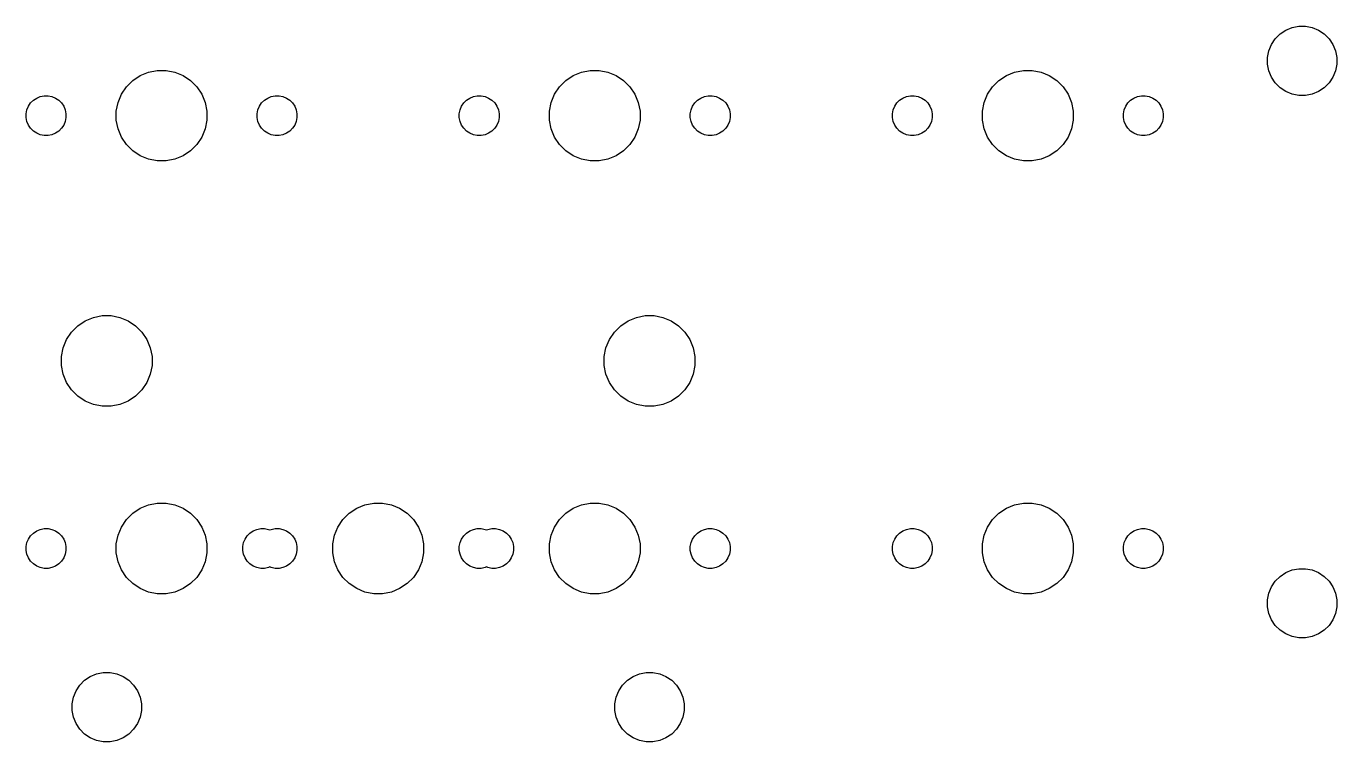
# Model space of a CAD drawing. Extents: x -662 to -203, y -195 to -58.
# Drawn here: x -662.4 to -604.7, y -172.9 to -141.4 of the extents above; entities that cross this region are included whole.
import ezdxf

# ---------------------------------------------------------------- set-up
doc = ezdxf.new("R2010")
doc.units = 0
doc.layers.add('BLACK', color=7, linetype='CONTINUOUS')

msp = doc.modelspace()

# ---------------------------------------------------------------- linework, layer by layer
at = {"layer": 'BLACK', "linetype": 'CONTINUOUS'}
for p, q in [((-607.444, -141.916), (-607.231, -141.704)), ((-607.231, -141.704), (-606.982, -141.537)), ((-606.982, -141.537), (-606.704, -141.422)), ((-606.704, -141.422), (-606.41, -141.364)), ((-606.41, -141.364), (-606.11, -141.364)), ((-606.11, -141.364), (-605.815, -141.422)), ((-605.815, -141.422), (-605.538, -141.537)), ((-605.538, -141.537), (-605.288, -141.704)), ((-605.288, -141.704), (-605.076, -141.916)), ((-607.725, -142.443), (-607.61, -142.166)), ((-607.61, -142.166), (-607.444, -141.916)), ((-605.076, -141.916), (-604.909, -142.166)), ((-604.909, -142.166), (-604.794, -142.443)), ((-607.784, -142.738), (-607.725, -142.443)), ((-607.784, -143.038), (-607.784, -142.738)), ((-604.794, -142.443), (-604.736, -142.738)), ((-604.736, -142.738), (-604.736, -143.038)), ((-657.369, -143.534), (-657.006, -143.383)), ((-657.006, -143.383), (-656.621, -143.307)), ((-656.621, -143.307), (-656.229, -143.307)), ((-656.229, -143.307), (-655.843, -143.383)), ((-655.843, -143.383), (-655.48, -143.534)), ((-638.319, -143.534), (-637.956, -143.383)), ((-637.956, -143.383), (-637.571, -143.307)), ((-637.571, -143.307), (-637.179, -143.307)), ((-637.179, -143.307), (-636.793, -143.383)), ((-636.793, -143.383), (-636.43, -143.534)), ((-619.269, -143.534), (-618.906, -143.383)), ((-618.906, -143.383), (-618.521, -143.307)), ((-618.521, -143.307), (-618.129, -143.307)), ((-618.129, -143.307), (-617.743, -143.383)), ((-617.743, -143.383), (-617.38, -143.534)), ((-607.725, -143.332), (-607.784, -143.038)), ((-607.61, -143.61), (-607.725, -143.332)), ((-604.794, -143.332), (-604.909, -143.61)), ((-604.736, -143.038), (-604.794, -143.332)), ((-658.192, -144.356), (-657.974, -144.03)), ((-657.974, -144.03), (-657.696, -143.752)), ((-657.696, -143.752), (-657.369, -143.534)), ((-655.48, -143.534), (-655.154, -143.752)), ((-655.154, -143.752), (-654.876, -144.03)), ((-654.876, -144.03), (-654.658, -144.356)), ((-639.142, -144.356), (-638.924, -144.03)), ((-638.924, -144.03), (-638.646, -143.752)), ((-638.646, -143.752), (-638.319, -143.534)), ((-636.43, -143.534), (-636.104, -143.752)), ((-636.104, -143.752), (-635.826, -144.03)), ((-635.826, -144.03), (-635.608, -144.356)), ((-620.092, -144.356), (-619.874, -144.03)), ((-619.874, -144.03), (-619.596, -143.752)), ((-619.596, -143.752), (-619.269, -143.534)), ((-617.38, -143.534), (-617.054, -143.752)), ((-617.054, -143.752), (-616.776, -144.03)), ((-616.776, -144.03), (-616.558, -144.356)), ((-607.444, -143.859), (-607.61, -143.61)), ((-607.231, -144.071), (-607.444, -143.859)), ((-606.982, -144.238), (-607.231, -144.071)), ((-605.288, -144.071), (-605.538, -144.238)), ((-605.076, -143.859), (-605.288, -144.071)), ((-604.909, -143.61), (-605.076, -143.859)), ((-662.185, -144.743), (-662.063, -144.621)), ((-662.063, -144.621), (-661.919, -144.525)), ((-661.919, -144.525), (-661.76, -144.459)), ((-661.76, -144.459), (-661.591, -144.426)), ((-661.591, -144.426), (-661.419, -144.426)), ((-661.419, -144.426), (-661.25, -144.459)), ((-661.25, -144.459), (-661.09, -144.525)), ((-661.09, -144.525), (-660.947, -144.621)), ((-660.947, -144.621), (-660.825, -144.743)), ((-658.342, -144.719), (-658.192, -144.356)), ((-654.658, -144.356), (-654.508, -144.719)), ((-652.025, -144.743), (-651.903, -144.621)), ((-651.903, -144.621), (-651.759, -144.525)), ((-651.759, -144.525), (-651.6, -144.459)), ((-651.6, -144.459), (-651.431, -144.426)), ((-651.431, -144.426), (-651.259, -144.426)), ((-651.259, -144.426), (-651.09, -144.459)), ((-651.09, -144.459), (-650.93, -144.525)), ((-650.93, -144.525), (-650.787, -144.621)), ((-650.787, -144.621), (-650.665, -144.743)), ((-643.135, -144.743), (-643.013, -144.621)), ((-643.013, -144.621), (-642.869, -144.525)), ((-642.869, -144.525), (-642.71, -144.459)), ((-642.71, -144.459), (-642.541, -144.426)), ((-642.541, -144.426), (-642.369, -144.426)), ((-642.369, -144.426), (-642.2, -144.459)), ((-642.2, -144.459), (-642.04, -144.525)), ((-642.04, -144.525), (-641.897, -144.621)), ((-641.897, -144.621), (-641.775, -144.743)), ((-639.292, -144.719), (-639.142, -144.356)), ((-635.608, -144.356), (-635.458, -144.719)), ((-632.975, -144.743), (-632.853, -144.621)), ((-632.853, -144.621), (-632.709, -144.525)), ((-632.709, -144.525), (-632.55, -144.459)), ((-632.55, -144.459), (-632.381, -144.426)), ((-632.381, -144.426), (-632.209, -144.426)), ((-632.209, -144.426), (-632.04, -144.459)), ((-632.04, -144.459), (-631.88, -144.525)), ((-631.88, -144.525), (-631.737, -144.621)), ((-631.737, -144.621), (-631.615, -144.743)), ((-624.085, -144.743), (-623.963, -144.621)), ((-623.963, -144.621), (-623.819, -144.525)), ((-623.819, -144.525), (-623.66, -144.459)), ((-623.66, -144.459), (-623.491, -144.426)), ((-623.491, -144.426), (-623.319, -144.426)), ((-623.319, -144.426), (-623.15, -144.459)), ((-623.15, -144.459), (-622.99, -144.525)), ((-622.99, -144.525), (-622.847, -144.621)), ((-622.847, -144.621), (-622.725, -144.743)), ((-620.242, -144.719), (-620.092, -144.356)), ((-616.558, -144.356), (-616.408, -144.719)), ((-613.925, -144.743), (-613.803, -144.621)), ((-613.803, -144.621), (-613.659, -144.525)), ((-613.659, -144.525), (-613.5, -144.459)), ((-613.5, -144.459), (-613.331, -144.426)), ((-613.331, -144.426), (-613.159, -144.426)), ((-613.159, -144.426), (-612.99, -144.459)), ((-612.99, -144.459), (-612.83, -144.525)), ((-612.83, -144.525), (-612.687, -144.621)), ((-612.687, -144.621), (-612.565, -144.743)), ((-606.704, -144.353), (-606.982, -144.238)), ((-606.41, -144.412), (-606.704, -144.353)), ((-606.11, -144.412), (-606.41, -144.412)), ((-605.815, -144.353), (-606.11, -144.412)), ((-605.538, -144.238), (-605.815, -144.353)), ((-662.38, -145.215), (-662.346, -145.045)), ((-662.38, -145.387), (-662.38, -145.215)), ((-662.346, -145.045), (-662.28, -144.886)), ((-662.28, -144.886), (-662.185, -144.743)), ((-660.825, -144.743), (-660.729, -144.886)), ((-660.729, -144.886), (-660.664, -145.045)), ((-660.664, -145.045), (-660.63, -145.215)), ((-660.63, -145.215), (-660.63, -145.387)), ((-658.419, -145.104), (-658.342, -144.719)), ((-658.419, -145.497), (-658.419, -145.104)), ((-654.508, -144.719), (-654.431, -145.104)), ((-654.431, -145.104), (-654.431, -145.497)), ((-652.22, -145.215), (-652.186, -145.045)), ((-652.22, -145.387), (-652.22, -145.215)), ((-652.186, -145.045), (-652.12, -144.886)), ((-652.12, -144.886), (-652.025, -144.743)), ((-650.665, -144.743), (-650.569, -144.886)), ((-650.569, -144.886), (-650.504, -145.045)), ((-650.504, -145.045), (-650.47, -145.215)), ((-650.47, -145.215), (-650.47, -145.387)), ((-643.33, -145.215), (-643.296, -145.045)), ((-643.33, -145.387), (-643.33, -145.215)), ((-643.296, -145.045), (-643.23, -144.886)), ((-643.23, -144.886), (-643.135, -144.743)), ((-641.775, -144.743), (-641.679, -144.886)), ((-641.679, -144.886), (-641.614, -145.045)), ((-641.614, -145.045), (-641.58, -145.215)), ((-641.58, -145.215), (-641.58, -145.387)), ((-639.369, -145.104), (-639.292, -144.719)), ((-639.369, -145.497), (-639.369, -145.104)), ((-635.458, -144.719), (-635.381, -145.104)), ((-635.381, -145.104), (-635.381, -145.497)), ((-633.17, -145.215), (-633.136, -145.045)), ((-633.17, -145.387), (-633.17, -145.215)), ((-633.136, -145.045), (-633.07, -144.886)), ((-633.07, -144.886), (-632.975, -144.743)), ((-631.615, -144.743), (-631.519, -144.886)), ((-631.519, -144.886), (-631.454, -145.045)), ((-631.454, -145.045), (-631.42, -145.215)), ((-631.42, -145.215), (-631.42, -145.387)), ((-624.28, -145.215), (-624.246, -145.045)), ((-624.28, -145.387), (-624.28, -145.215)), ((-624.246, -145.045), (-624.18, -144.886)), ((-624.18, -144.886), (-624.085, -144.743)), ((-622.725, -144.743), (-622.629, -144.886)), ((-622.629, -144.886), (-622.564, -145.045)), ((-622.564, -145.045), (-622.53, -145.215)), ((-622.53, -145.215), (-622.53, -145.387)), ((-620.319, -145.104), (-620.242, -144.719)), ((-620.319, -145.497), (-620.319, -145.104)), ((-616.408, -144.719), (-616.331, -145.104)), ((-616.331, -145.104), (-616.331, -145.497)), ((-614.12, -145.215), (-614.086, -145.045)), ((-614.12, -145.387), (-614.12, -145.215)), ((-614.086, -145.045), (-614.02, -144.886)), ((-614.02, -144.886), (-613.925, -144.743)), ((-612.565, -144.743), (-612.469, -144.886)), ((-612.469, -144.886), (-612.404, -145.045)), ((-612.404, -145.045), (-612.37, -145.215)), ((-612.37, -145.215), (-612.37, -145.387)), ((-662.346, -145.556), (-662.38, -145.387)), ((-662.28, -145.715), (-662.346, -145.556)), ((-662.185, -145.858), (-662.28, -145.715)), ((-660.729, -145.715), (-660.825, -145.858)), ((-660.664, -145.556), (-660.729, -145.715)), ((-660.63, -145.387), (-660.664, -145.556)), ((-658.342, -145.882), (-658.419, -145.497)), ((-654.431, -145.497), (-654.508, -145.882)), ((-652.186, -145.556), (-652.22, -145.387)), ((-652.12, -145.715), (-652.186, -145.556)), ((-652.025, -145.858), (-652.12, -145.715)), ((-650.569, -145.715), (-650.665, -145.858)), ((-650.504, -145.556), (-650.569, -145.715)), ((-650.47, -145.387), (-650.504, -145.556)), ((-643.296, -145.556), (-643.33, -145.387)), ((-643.23, -145.715), (-643.296, -145.556)), ((-643.135, -145.858), (-643.23, -145.715)), ((-641.679, -145.715), (-641.775, -145.858)), ((-641.614, -145.556), (-641.679, -145.715)), ((-641.58, -145.387), (-641.614, -145.556)), ((-639.292, -145.882), (-639.369, -145.497)), ((-635.381, -145.497), (-635.458, -145.882)), ((-633.136, -145.556), (-633.17, -145.387)), ((-633.07, -145.715), (-633.136, -145.556)), ((-632.975, -145.858), (-633.07, -145.715)), ((-631.519, -145.715), (-631.615, -145.858)), ((-631.454, -145.556), (-631.519, -145.715)), ((-631.42, -145.387), (-631.454, -145.556)), ((-624.246, -145.556), (-624.28, -145.387)), ((-624.18, -145.715), (-624.246, -145.556)), ((-624.085, -145.858), (-624.18, -145.715)), ((-622.629, -145.715), (-622.725, -145.858)), ((-622.564, -145.556), (-622.629, -145.715)), ((-622.53, -145.387), (-622.564, -145.556)), ((-620.242, -145.882), (-620.319, -145.497)), ((-616.331, -145.497), (-616.408, -145.882)), ((-614.086, -145.556), (-614.12, -145.387)), ((-614.02, -145.715), (-614.086, -145.556)), ((-613.925, -145.858), (-614.02, -145.715)), ((-612.469, -145.715), (-612.565, -145.858)), ((-612.404, -145.556), (-612.469, -145.715)), ((-612.37, -145.387), (-612.404, -145.556)), ((-662.063, -145.98), (-662.185, -145.858)), ((-661.919, -146.076), (-662.063, -145.98)), ((-661.76, -146.142), (-661.919, -146.076)), ((-661.591, -146.176), (-661.76, -146.142)), ((-661.419, -146.176), (-661.591, -146.176)), ((-661.25, -146.142), (-661.419, -146.176)), ((-661.09, -146.076), (-661.25, -146.142)), ((-660.947, -145.98), (-661.09, -146.076)), ((-660.825, -145.858), (-660.947, -145.98)), ((-658.192, -146.245), (-658.342, -145.882)), ((-657.974, -146.572), (-658.192, -146.245)), ((-654.658, -146.245), (-654.876, -146.572)), ((-654.508, -145.882), (-654.658, -146.245)), ((-651.903, -145.98), (-652.025, -145.858)), ((-651.759, -146.076), (-651.903, -145.98)), ((-651.6, -146.142), (-651.759, -146.076)), ((-651.431, -146.176), (-651.6, -146.142)), ((-651.259, -146.176), (-651.431, -146.176)), ((-651.09, -146.142), (-651.259, -146.176)), ((-650.93, -146.076), (-651.09, -146.142)), ((-650.787, -145.98), (-650.93, -146.076)), ((-650.665, -145.858), (-650.787, -145.98)), ((-643.013, -145.98), (-643.135, -145.858)), ((-642.869, -146.076), (-643.013, -145.98)), ((-642.71, -146.142), (-642.869, -146.076)), ((-642.541, -146.176), (-642.71, -146.142)), ((-642.369, -146.176), (-642.541, -146.176)), ((-642.2, -146.142), (-642.369, -146.176)), ((-642.04, -146.076), (-642.2, -146.142)), ((-641.897, -145.98), (-642.04, -146.076)), ((-641.775, -145.858), (-641.897, -145.98)), ((-639.142, -146.245), (-639.292, -145.882)), ((-638.924, -146.572), (-639.142, -146.245)), ((-635.608, -146.245), (-635.826, -146.572)), ((-635.458, -145.882), (-635.608, -146.245)), ((-632.853, -145.98), (-632.975, -145.858)), ((-632.709, -146.076), (-632.853, -145.98)), ((-632.55, -146.142), (-632.709, -146.076)), ((-632.381, -146.176), (-632.55, -146.142)), ((-632.209, -146.176), (-632.381, -146.176)), ((-632.04, -146.142), (-632.209, -146.176)), ((-631.88, -146.076), (-632.04, -146.142)), ((-631.737, -145.98), (-631.88, -146.076)), ((-631.615, -145.858), (-631.737, -145.98)), ((-623.963, -145.98), (-624.085, -145.858)), ((-623.819, -146.076), (-623.963, -145.98)), ((-623.66, -146.142), (-623.819, -146.076)), ((-623.491, -146.176), (-623.66, -146.142)), ((-623.319, -146.176), (-623.491, -146.176)), ((-623.15, -146.142), (-623.319, -146.176)), ((-622.99, -146.076), (-623.15, -146.142)), ((-622.847, -145.98), (-622.99, -146.076)), ((-622.725, -145.858), (-622.847, -145.98)), ((-620.092, -146.245), (-620.242, -145.882)), ((-619.874, -146.572), (-620.092, -146.245)), ((-616.558, -146.245), (-616.776, -146.572)), ((-616.408, -145.882), (-616.558, -146.245)), ((-613.803, -145.98), (-613.925, -145.858)), ((-613.659, -146.076), (-613.803, -145.98)), ((-613.5, -146.142), (-613.659, -146.076)), ((-613.331, -146.176), (-613.5, -146.142)), ((-613.159, -146.176), (-613.331, -146.176)), ((-612.99, -146.142), (-613.159, -146.176)), ((-612.83, -146.076), (-612.99, -146.142)), ((-612.687, -145.98), (-612.83, -146.076)), ((-612.565, -145.858), (-612.687, -145.98)), ((-657.696, -146.849), (-657.974, -146.572)), ((-657.369, -147.068), (-657.696, -146.849)), ((-655.154, -146.849), (-655.48, -147.068)), ((-654.876, -146.572), (-655.154, -146.849)), ((-638.646, -146.849), (-638.924, -146.572)), ((-638.319, -147.068), (-638.646, -146.849)), ((-636.104, -146.849), (-636.43, -147.068)), ((-635.826, -146.572), (-636.104, -146.849)), ((-619.596, -146.849), (-619.874, -146.572)), ((-619.269, -147.068), (-619.596, -146.849)), ((-617.054, -146.849), (-617.38, -147.068)), ((-616.776, -146.572), (-617.054, -146.849)), ((-657.006, -147.218), (-657.369, -147.068)), ((-656.621, -147.295), (-657.006, -147.218)), ((-656.229, -147.295), (-656.621, -147.295)), ((-655.843, -147.218), (-656.229, -147.295)), ((-655.48, -147.068), (-655.843, -147.218)), ((-637.956, -147.218), (-638.319, -147.068)), ((-637.571, -147.295), (-637.956, -147.218)), ((-637.179, -147.295), (-637.571, -147.295)), ((-636.793, -147.218), (-637.179, -147.295)), ((-636.43, -147.068), (-636.793, -147.218)), ((-618.906, -147.218), (-619.269, -147.068)), ((-618.521, -147.295), (-618.906, -147.218)), ((-618.129, -147.295), (-618.521, -147.295)), ((-617.743, -147.218), (-618.129, -147.295)), ((-617.38, -147.068), (-617.743, -147.218)), ((-660.109, -154.547), (-659.782, -154.329)), ((-659.782, -154.329), (-659.419, -154.178)), ((-659.419, -154.178), (-659.034, -154.102)), ((-659.034, -154.102), (-658.642, -154.102)), ((-658.642, -154.102), (-658.256, -154.178)), ((-658.256, -154.178), (-657.893, -154.329)), ((-657.893, -154.329), (-657.567, -154.547)), ((-636.233, -154.547), (-635.906, -154.329)), ((-635.906, -154.329), (-635.543, -154.178)), ((-635.543, -154.178), (-635.158, -154.102)), ((-635.158, -154.102), (-634.766, -154.102)), ((-634.766, -154.102), (-634.38, -154.178)), ((-634.38, -154.178), (-634.017, -154.329)), ((-634.017, -154.329), (-633.691, -154.547)), ((-660.605, -155.151), (-660.387, -154.825)), ((-660.387, -154.825), (-660.109, -154.547)), ((-657.567, -154.547), (-657.289, -154.825)), ((-657.289, -154.825), (-657.071, -155.151)), ((-636.729, -155.151), (-636.511, -154.825)), ((-636.511, -154.825), (-636.233, -154.547)), ((-633.691, -154.547), (-633.413, -154.825)), ((-633.413, -154.825), (-633.195, -155.151)), ((-660.832, -155.899), (-660.755, -155.514)), ((-660.755, -155.514), (-660.605, -155.151)), ((-657.071, -155.151), (-656.921, -155.514)), ((-656.921, -155.514), (-656.844, -155.899)), ((-636.956, -155.899), (-636.879, -155.514)), ((-636.879, -155.514), (-636.729, -155.151)), ((-633.195, -155.151), (-633.045, -155.514)), ((-633.045, -155.514), (-632.968, -155.899)), ((-660.832, -156.292), (-660.832, -155.899)), ((-656.844, -155.899), (-656.844, -156.292)), ((-636.956, -156.292), (-636.956, -155.899)), ((-632.968, -155.899), (-632.968, -156.292)), ((-660.755, -156.677), (-660.832, -156.292)), ((-660.605, -157.04), (-660.755, -156.677)), ((-656.921, -156.677), (-657.071, -157.04)), ((-656.844, -156.292), (-656.921, -156.677)), ((-636.879, -156.677), (-636.956, -156.292)), ((-636.729, -157.04), (-636.879, -156.677)), ((-633.045, -156.677), (-633.195, -157.04)), ((-632.968, -156.292), (-633.045, -156.677)), ((-660.387, -157.367), (-660.605, -157.04)), ((-660.109, -157.644), (-660.387, -157.367)), ((-657.289, -157.367), (-657.567, -157.644)), ((-657.071, -157.04), (-657.289, -157.367)), ((-636.511, -157.367), (-636.729, -157.04)), ((-636.233, -157.644), (-636.511, -157.367)), ((-633.413, -157.367), (-633.691, -157.644)), ((-633.195, -157.04), (-633.413, -157.367)), ((-659.782, -157.863), (-660.109, -157.644)), ((-659.419, -158.013), (-659.782, -157.863)), ((-657.893, -157.863), (-658.256, -158.013)), ((-657.567, -157.644), (-657.893, -157.863)), ((-635.906, -157.863), (-636.233, -157.644)), ((-635.543, -158.013), (-635.906, -157.863)), ((-634.017, -157.863), (-634.38, -158.013)), ((-633.691, -157.644), (-634.017, -157.863)), ((-659.034, -158.09), (-659.419, -158.013)), ((-658.642, -158.09), (-659.034, -158.09)), ((-658.256, -158.013), (-658.642, -158.09)), ((-635.158, -158.09), (-635.543, -158.013)), ((-634.766, -158.09), (-635.158, -158.09)), ((-634.38, -158.013), (-634.766, -158.09)), ((-657.369, -162.584), (-657.006, -162.433)), ((-657.006, -162.433), (-656.621, -162.357)), ((-656.621, -162.357), (-656.229, -162.357)), ((-656.229, -162.357), (-655.843, -162.433)), ((-655.843, -162.433), (-655.48, -162.584)), ((-647.844, -162.584), (-647.481, -162.433)), ((-647.481, -162.433), (-647.096, -162.357)), ((-647.096, -162.357), (-646.704, -162.357)), ((-646.704, -162.357), (-646.318, -162.433)), ((-646.318, -162.433), (-645.955, -162.584)), ((-638.319, -162.584), (-637.956, -162.433)), ((-637.956, -162.433), (-637.571, -162.357)), ((-637.571, -162.357), (-637.179, -162.357)), ((-637.179, -162.357), (-636.793, -162.433)), ((-636.793, -162.433), (-636.43, -162.584)), ((-619.269, -162.584), (-618.906, -162.433)), ((-618.906, -162.433), (-618.521, -162.357)), ((-618.521, -162.357), (-618.129, -162.357)), ((-618.129, -162.357), (-617.743, -162.433)), ((-617.743, -162.433), (-617.38, -162.584)), ((-658.192, -163.406), (-657.974, -163.08)), ((-657.974, -163.08), (-657.696, -162.802)), ((-657.696, -162.802), (-657.369, -162.584)), ((-655.48, -162.584), (-655.154, -162.802)), ((-655.154, -162.802), (-654.876, -163.08)), ((-654.876, -163.08), (-654.658, -163.406)), ((-648.667, -163.406), (-648.449, -163.08)), ((-648.449, -163.08), (-648.171, -162.802)), ((-648.171, -162.802), (-647.844, -162.584)), ((-645.955, -162.584), (-645.629, -162.802)), ((-645.629, -162.802), (-645.351, -163.08)), ((-645.351, -163.08), (-645.133, -163.406)), ((-639.142, -163.406), (-638.924, -163.08)), ((-638.924, -163.08), (-638.646, -162.802)), ((-638.646, -162.802), (-638.319, -162.584)), ((-636.43, -162.584), (-636.104, -162.802)), ((-636.104, -162.802), (-635.826, -163.08)), ((-635.826, -163.08), (-635.608, -163.406)), ((-620.092, -163.406), (-619.874, -163.08)), ((-619.874, -163.08), (-619.596, -162.802)), ((-619.596, -162.802), (-619.269, -162.584)), ((-617.38, -162.584), (-617.054, -162.802)), ((-617.054, -162.802), (-616.776, -163.08)), ((-616.776, -163.08), (-616.558, -163.406)), ((-662.185, -163.793), (-662.063, -163.671)), ((-662.063, -163.671), (-661.919, -163.575)), ((-661.919, -163.575), (-661.76, -163.509)), ((-661.76, -163.509), (-661.591, -163.476)), ((-661.591, -163.476), (-661.419, -163.476)), ((-661.419, -163.476), (-661.25, -163.509)), ((-661.25, -163.509), (-661.09, -163.575)), ((-661.09, -163.575), (-660.947, -163.671)), ((-660.947, -163.671), (-660.825, -163.793)), ((-658.342, -163.769), (-658.192, -163.406)), ((-654.658, -163.406), (-654.508, -163.769)), ((-652.66, -163.793), (-652.538, -163.671)), ((-652.538, -163.671), (-652.394, -163.575)), ((-652.394, -163.575), (-652.235, -163.509)), ((-652.235, -163.509), (-652.066, -163.476)), ((-652.066, -163.476), (-651.894, -163.476)), ((-651.894, -163.476), (-651.725, -163.509)), ((-651.725, -163.509), (-651.662, -163.535)), ((-651.662, -163.535), (-651.6, -163.509)), ((-651.6, -163.509), (-651.431, -163.476)), ((-651.431, -163.476), (-651.259, -163.476)), ((-651.259, -163.476), (-651.09, -163.509)), ((-651.09, -163.509), (-650.93, -163.575)), ((-650.93, -163.575), (-650.787, -163.671)), ((-650.787, -163.671), (-650.665, -163.793)), ((-648.817, -163.769), (-648.667, -163.406)), ((-645.133, -163.406), (-644.983, -163.769)), ((-643.135, -163.793), (-643.013, -163.671)), ((-643.013, -163.671), (-642.869, -163.575)), ((-642.869, -163.575), (-642.71, -163.509)), ((-642.71, -163.509), (-642.541, -163.476)), ((-642.541, -163.476), (-642.369, -163.476)), ((-642.369, -163.476), (-642.2, -163.509)), ((-642.2, -163.509), (-642.137, -163.535)), ((-642.137, -163.535), (-642.075, -163.509)), ((-642.075, -163.509), (-641.906, -163.476)), ((-641.906, -163.476), (-641.734, -163.476)), ((-641.734, -163.476), (-641.565, -163.509)), ((-641.565, -163.509), (-641.405, -163.575)), ((-641.405, -163.575), (-641.262, -163.671)), ((-641.262, -163.671), (-641.14, -163.793)), ((-639.292, -163.769), (-639.142, -163.406)), ((-635.608, -163.406), (-635.458, -163.769)), ((-632.975, -163.793), (-632.853, -163.671)), ((-632.853, -163.671), (-632.709, -163.575)), ((-632.709, -163.575), (-632.55, -163.509)), ((-632.55, -163.509), (-632.381, -163.476)), ((-632.381, -163.476), (-632.209, -163.476)), ((-632.209, -163.476), (-632.04, -163.509)), ((-632.04, -163.509), (-631.88, -163.575)), ((-631.88, -163.575), (-631.737, -163.671)), ((-631.737, -163.671), (-631.615, -163.793)), ((-624.085, -163.793), (-623.963, -163.671)), ((-623.963, -163.671), (-623.819, -163.575)), ((-623.819, -163.575), (-623.66, -163.509)), ((-623.66, -163.509), (-623.491, -163.476)), ((-623.491, -163.476), (-623.319, -163.476)), ((-623.319, -163.476), (-623.15, -163.509)), ((-623.15, -163.509), (-622.99, -163.575)), ((-622.99, -163.575), (-622.847, -163.671)), ((-622.847, -163.671), (-622.725, -163.793)), ((-620.242, -163.769), (-620.092, -163.406)), ((-616.558, -163.406), (-616.408, -163.769)), ((-613.925, -163.793), (-613.803, -163.671)), ((-613.803, -163.671), (-613.659, -163.575)), ((-613.659, -163.575), (-613.5, -163.509)), ((-613.5, -163.509), (-613.331, -163.476)), ((-613.331, -163.476), (-613.159, -163.476)), ((-613.159, -163.476), (-612.99, -163.509)), ((-612.99, -163.509), (-612.83, -163.575)), ((-612.83, -163.575), (-612.687, -163.671)), ((-612.687, -163.671), (-612.565, -163.793)), ((-662.38, -164.265), (-662.346, -164.095)), ((-662.38, -164.437), (-662.38, -164.265)), ((-662.346, -164.095), (-662.28, -163.936)), ((-662.28, -163.936), (-662.185, -163.793)), ((-660.825, -163.793), (-660.729, -163.936)), ((-660.729, -163.936), (-660.664, -164.095)), ((-660.664, -164.095), (-660.63, -164.265)), ((-660.63, -164.265), (-660.63, -164.437)), ((-658.419, -164.154), (-658.342, -163.769)), ((-658.419, -164.547), (-658.419, -164.154)), ((-654.508, -163.769), (-654.431, -164.154)), ((-654.431, -164.154), (-654.431, -164.547)), ((-652.855, -164.265), (-652.821, -164.095)), ((-652.855, -164.437), (-652.855, -164.265)), ((-652.821, -164.095), (-652.755, -163.936)), ((-652.755, -163.936), (-652.66, -163.793)), ((-650.665, -163.793), (-650.569, -163.936)), ((-650.569, -163.936), (-650.504, -164.095)), ((-650.504, -164.095), (-650.47, -164.265)), ((-650.47, -164.265), (-650.47, -164.437)), ((-648.894, -164.154), (-648.817, -163.769)), ((-648.894, -164.547), (-648.894, -164.154)), ((-644.983, -163.769), (-644.906, -164.154)), ((-644.906, -164.154), (-644.906, -164.547)), ((-643.33, -164.265), (-643.296, -164.095)), ((-643.33, -164.437), (-643.33, -164.265)), ((-643.296, -164.095), (-643.23, -163.936)), ((-643.23, -163.936), (-643.135, -163.793)), ((-641.14, -163.793), (-641.044, -163.936)), ((-641.044, -163.936), (-640.979, -164.095)), ((-640.979, -164.095), (-640.945, -164.265)), ((-640.945, -164.265), (-640.945, -164.437)), ((-639.369, -164.154), (-639.292, -163.769)), ((-639.369, -164.547), (-639.369, -164.154)), ((-635.458, -163.769), (-635.381, -164.154)), ((-635.381, -164.154), (-635.381, -164.547)), ((-633.17, -164.265), (-633.136, -164.095)), ((-633.17, -164.437), (-633.17, -164.265)), ((-633.136, -164.095), (-633.07, -163.936)), ((-633.07, -163.936), (-632.975, -163.793)), ((-631.615, -163.793), (-631.519, -163.936)), ((-631.519, -163.936), (-631.454, -164.095)), ((-631.454, -164.095), (-631.42, -164.265)), ((-631.42, -164.265), (-631.42, -164.437)), ((-624.28, -164.265), (-624.246, -164.095)), ((-624.28, -164.437), (-624.28, -164.265)), ((-624.246, -164.095), (-624.18, -163.936)), ((-624.18, -163.936), (-624.085, -163.793)), ((-622.725, -163.793), (-622.629, -163.936)), ((-622.629, -163.936), (-622.564, -164.095)), ((-622.564, -164.095), (-622.53, -164.265)), ((-622.53, -164.265), (-622.53, -164.437)), ((-620.319, -164.154), (-620.242, -163.769)), ((-620.319, -164.547), (-620.319, -164.154)), ((-616.408, -163.769), (-616.331, -164.154)), ((-616.331, -164.154), (-616.331, -164.547)), ((-614.12, -164.265), (-614.086, -164.095)), ((-614.12, -164.437), (-614.12, -164.265)), ((-614.086, -164.095), (-614.02, -163.936)), ((-614.02, -163.936), (-613.925, -163.793)), ((-612.565, -163.793), (-612.469, -163.936)), ((-612.469, -163.936), (-612.404, -164.095)), ((-612.404, -164.095), (-612.37, -164.265)), ((-612.37, -164.265), (-612.37, -164.437)), ((-662.346, -164.606), (-662.38, -164.437)), ((-662.28, -164.765), (-662.346, -164.606)), ((-662.185, -164.908), (-662.28, -164.765)), ((-660.729, -164.765), (-660.825, -164.908)), ((-660.664, -164.606), (-660.729, -164.765)), ((-660.63, -164.437), (-660.664, -164.606)), ((-658.342, -164.932), (-658.419, -164.547)), ((-654.431, -164.547), (-654.508, -164.932)), ((-652.821, -164.606), (-652.855, -164.437)), ((-652.755, -164.765), (-652.821, -164.606)), ((-652.66, -164.908), (-652.755, -164.765)), ((-650.569, -164.765), (-650.665, -164.908)), ((-650.504, -164.606), (-650.569, -164.765)), ((-650.47, -164.437), (-650.504, -164.606)), ((-648.817, -164.932), (-648.894, -164.547)), ((-644.906, -164.547), (-644.983, -164.932)), ((-643.296, -164.606), (-643.33, -164.437)), ((-643.23, -164.765), (-643.296, -164.606)), ((-643.135, -164.908), (-643.23, -164.765)), ((-641.044, -164.765), (-641.14, -164.908)), ((-640.979, -164.606), (-641.044, -164.765)), ((-640.945, -164.437), (-640.979, -164.606)), ((-639.292, -164.932), (-639.369, -164.547)), ((-635.381, -164.547), (-635.458, -164.932)), ((-633.136, -164.606), (-633.17, -164.437)), ((-633.07, -164.765), (-633.136, -164.606)), ((-632.975, -164.908), (-633.07, -164.765)), ((-631.519, -164.765), (-631.615, -164.908)), ((-631.454, -164.606), (-631.519, -164.765)), ((-631.42, -164.437), (-631.454, -164.606)), ((-624.246, -164.606), (-624.28, -164.437)), ((-624.18, -164.765), (-624.246, -164.606)), ((-624.085, -164.908), (-624.18, -164.765)), ((-622.629, -164.765), (-622.725, -164.908)), ((-622.564, -164.606), (-622.629, -164.765)), ((-622.53, -164.437), (-622.564, -164.606)), ((-620.242, -164.932), (-620.319, -164.547)), ((-616.331, -164.547), (-616.408, -164.932)), ((-614.086, -164.606), (-614.12, -164.437)), ((-614.02, -164.765), (-614.086, -164.606)), ((-613.925, -164.908), (-614.02, -164.765)), ((-612.469, -164.765), (-612.565, -164.908)), ((-612.404, -164.606), (-612.469, -164.765)), ((-612.37, -164.437), (-612.404, -164.606)), ((-662.063, -165.03), (-662.185, -164.908)), ((-661.919, -165.126), (-662.063, -165.03)), ((-661.76, -165.192), (-661.919, -165.126)), ((-661.591, -165.226), (-661.76, -165.192)), ((-661.419, -165.226), (-661.591, -165.226)), ((-661.25, -165.192), (-661.419, -165.226)), ((-661.09, -165.126), (-661.25, -165.192)), ((-660.947, -165.03), (-661.09, -165.126)), ((-660.825, -164.908), (-660.947, -165.03)), ((-658.192, -165.295), (-658.342, -164.932)), ((-657.974, -165.622), (-658.192, -165.295)), ((-654.658, -165.295), (-654.876, -165.622)), ((-654.508, -164.932), (-654.658, -165.295)), ((-652.538, -165.03), (-652.66, -164.908)), ((-652.394, -165.126), (-652.538, -165.03)), ((-652.235, -165.192), (-652.394, -165.126)), ((-652.066, -165.226), (-652.235, -165.192)), ((-651.894, -165.226), (-652.066, -165.226)), ((-651.725, -165.192), (-651.894, -165.226)), ((-651.662, -165.166), (-651.725, -165.192)), ((-651.6, -165.192), (-651.662, -165.166)), ((-651.431, -165.226), (-651.6, -165.192)), ((-651.259, -165.226), (-651.431, -165.226)), ((-651.09, -165.192), (-651.259, -165.226)), ((-650.93, -165.126), (-651.09, -165.192)), ((-650.787, -165.03), (-650.93, -165.126)), ((-650.665, -164.908), (-650.787, -165.03)), ((-648.667, -165.295), (-648.817, -164.932)), ((-648.449, -165.622), (-648.667, -165.295)), ((-645.133, -165.295), (-645.351, -165.622)), ((-644.983, -164.932), (-645.133, -165.295)), ((-643.013, -165.03), (-643.135, -164.908)), ((-642.869, -165.126), (-643.013, -165.03)), ((-642.71, -165.192), (-642.869, -165.126)), ((-642.541, -165.226), (-642.71, -165.192)), ((-642.369, -165.226), (-642.541, -165.226)), ((-642.2, -165.192), (-642.369, -165.226)), ((-642.137, -165.166), (-642.2, -165.192)), ((-642.075, -165.192), (-642.137, -165.166)), ((-641.906, -165.226), (-642.075, -165.192)), ((-641.734, -165.226), (-641.906, -165.226)), ((-641.565, -165.192), (-641.734, -165.226)), ((-641.405, -165.126), (-641.565, -165.192)), ((-641.262, -165.03), (-641.405, -165.126)), ((-641.14, -164.908), (-641.262, -165.03)), ((-639.142, -165.295), (-639.292, -164.932)), ((-638.924, -165.622), (-639.142, -165.295)), ((-635.608, -165.295), (-635.826, -165.622)), ((-635.458, -164.932), (-635.608, -165.295)), ((-632.853, -165.03), (-632.975, -164.908)), ((-632.709, -165.126), (-632.853, -165.03)), ((-632.55, -165.192), (-632.709, -165.126)), ((-632.381, -165.226), (-632.55, -165.192)), ((-632.209, -165.226), (-632.381, -165.226)), ((-632.04, -165.192), (-632.209, -165.226)), ((-631.88, -165.126), (-632.04, -165.192)), ((-631.737, -165.03), (-631.88, -165.126)), ((-631.615, -164.908), (-631.737, -165.03)), ((-623.963, -165.03), (-624.085, -164.908)), ((-623.819, -165.126), (-623.963, -165.03)), ((-623.66, -165.192), (-623.819, -165.126)), ((-623.491, -165.226), (-623.66, -165.192)), ((-623.319, -165.226), (-623.491, -165.226)), ((-623.15, -165.192), (-623.319, -165.226)), ((-622.99, -165.126), (-623.15, -165.192)), ((-622.847, -165.03), (-622.99, -165.126)), ((-622.725, -164.908), (-622.847, -165.03)), ((-620.092, -165.295), (-620.242, -164.932)), ((-619.874, -165.622), (-620.092, -165.295)), ((-616.558, -165.295), (-616.776, -165.622)), ((-616.408, -164.932), (-616.558, -165.295)), ((-613.803, -165.03), (-613.925, -164.908)), ((-613.659, -165.126), (-613.803, -165.03)), ((-613.5, -165.192), (-613.659, -165.126)), ((-613.331, -165.226), (-613.5, -165.192)), ((-613.159, -165.226), (-613.331, -165.226)), ((-612.99, -165.192), (-613.159, -165.226)), ((-612.83, -165.126), (-612.99, -165.192)), ((-612.687, -165.03), (-612.83, -165.126)), ((-612.565, -164.908), (-612.687, -165.03)), ((-607.231, -165.58), (-606.982, -165.413)), ((-606.982, -165.413), (-606.704, -165.298)), ((-606.704, -165.298), (-606.41, -165.24)), ((-606.41, -165.24), (-606.11, -165.24)), ((-606.11, -165.24), (-605.815, -165.298)), ((-605.815, -165.298), (-605.538, -165.413)), ((-605.538, -165.413), (-605.288, -165.58)), ((-657.696, -165.899), (-657.974, -165.622)), ((-657.369, -166.118), (-657.696, -165.899)), ((-655.154, -165.899), (-655.48, -166.118)), ((-654.876, -165.622), (-655.154, -165.899)), ((-648.171, -165.899), (-648.449, -165.622)), ((-647.844, -166.118), (-648.171, -165.899)), ((-645.629, -165.899), (-645.955, -166.118)), ((-645.351, -165.622), (-645.629, -165.899)), ((-638.646, -165.899), (-638.924, -165.622)), ((-638.319, -166.118), (-638.646, -165.899)), ((-636.104, -165.899), (-636.43, -166.118)), ((-635.826, -165.622), (-636.104, -165.899)), ((-619.596, -165.899), (-619.874, -165.622)), ((-619.269, -166.118), (-619.596, -165.899)), ((-617.054, -165.899), (-617.38, -166.118)), ((-616.776, -165.622), (-617.054, -165.899)), ((-607.61, -166.042), (-607.444, -165.792)), ((-607.444, -165.792), (-607.231, -165.58)), ((-605.288, -165.58), (-605.076, -165.792)), ((-605.076, -165.792), (-604.909, -166.042)), ((-657.006, -166.268), (-657.369, -166.118)), ((-656.621, -166.345), (-657.006, -166.268)), ((-656.229, -166.345), (-656.621, -166.345)), ((-655.843, -166.268), (-656.229, -166.345)), ((-655.48, -166.118), (-655.843, -166.268)), ((-647.481, -166.268), (-647.844, -166.118)), ((-647.096, -166.345), (-647.481, -166.268)), ((-646.704, -166.345), (-647.096, -166.345)), ((-646.318, -166.268), (-646.704, -166.345)), ((-645.955, -166.118), (-646.318, -166.268)), ((-637.956, -166.268), (-638.319, -166.118)), ((-637.571, -166.345), (-637.956, -166.268)), ((-637.179, -166.345), (-637.571, -166.345)), ((-636.793, -166.268), (-637.179, -166.345)), ((-636.43, -166.118), (-636.793, -166.268)), ((-618.906, -166.268), (-619.269, -166.118)), ((-618.521, -166.345), (-618.906, -166.268)), ((-618.129, -166.345), (-618.521, -166.345)), ((-617.743, -166.268), (-618.129, -166.345)), ((-617.38, -166.118), (-617.743, -166.268)), ((-607.784, -166.614), (-607.725, -166.319)), ((-607.725, -166.319), (-607.61, -166.042)), ((-604.909, -166.042), (-604.794, -166.319)), ((-604.794, -166.319), (-604.736, -166.614)), ((-607.784, -166.914), (-607.784, -166.614)), ((-607.725, -167.208), (-607.784, -166.914)), ((-604.736, -166.914), (-604.794, -167.208)), ((-604.736, -166.614), (-604.736, -166.914)), ((-607.61, -167.486), (-607.725, -167.208)), ((-607.444, -167.735), (-607.61, -167.486)), ((-607.231, -167.947), (-607.444, -167.735)), ((-605.076, -167.735), (-605.288, -167.947)), ((-604.909, -167.486), (-605.076, -167.735)), ((-604.794, -167.208), (-604.909, -167.486)), ((-606.982, -168.114), (-607.231, -167.947)), ((-606.704, -168.229), (-606.982, -168.114)), ((-606.41, -168.288), (-606.704, -168.229)), ((-606.11, -168.288), (-606.41, -168.288)), ((-605.815, -168.229), (-606.11, -168.288)), ((-605.538, -168.114), (-605.815, -168.229)), ((-605.288, -167.947), (-605.538, -168.114)), ((-659.809, -170.152), (-659.56, -169.985)), ((-659.56, -169.985), (-659.282, -169.87)), ((-659.282, -169.87), (-658.988, -169.812)), ((-658.988, -169.812), (-658.688, -169.812)), ((-658.688, -169.812), (-658.393, -169.87)), ((-658.393, -169.87), (-658.116, -169.985)), ((-658.116, -169.985), (-657.866, -170.152)), ((-635.933, -170.152), (-635.684, -169.985)), ((-635.684, -169.985), (-635.406, -169.87)), ((-635.406, -169.87), (-635.112, -169.812)), ((-635.112, -169.812), (-634.812, -169.812)), ((-634.812, -169.812), (-634.517, -169.87)), ((-634.517, -169.87), (-634.24, -169.985)), ((-634.24, -169.985), (-633.99, -170.152)), ((-660.303, -170.891), (-660.188, -170.614)), ((-660.188, -170.614), (-660.022, -170.364)), ((-660.022, -170.364), (-659.809, -170.152)), ((-657.866, -170.152), (-657.654, -170.364)), ((-657.654, -170.364), (-657.487, -170.614)), ((-657.487, -170.614), (-657.372, -170.891)), ((-636.427, -170.891), (-636.312, -170.614)), ((-636.312, -170.614), (-636.146, -170.364)), ((-636.146, -170.364), (-635.933, -170.152)), ((-633.99, -170.152), (-633.778, -170.364)), ((-633.778, -170.364), (-633.611, -170.614)), ((-633.611, -170.614), (-633.496, -170.891)), ((-660.362, -171.186), (-660.303, -170.891)), ((-660.362, -171.486), (-660.362, -171.186)), ((-657.372, -170.891), (-657.314, -171.186)), ((-657.314, -171.186), (-657.314, -171.486)), ((-636.486, -171.186), (-636.427, -170.891)), ((-636.486, -171.486), (-636.486, -171.186)), ((-633.496, -170.891), (-633.438, -171.186)), ((-633.438, -171.186), (-633.438, -171.486)), ((-660.303, -171.78), (-660.362, -171.486)), ((-657.314, -171.486), (-657.372, -171.78)), ((-636.427, -171.78), (-636.486, -171.486)), ((-633.438, -171.486), (-633.496, -171.78)), ((-660.188, -172.058), (-660.303, -171.78)), ((-660.022, -172.307), (-660.188, -172.058)), ((-659.809, -172.519), (-660.022, -172.307)), ((-657.654, -172.307), (-657.866, -172.519)), ((-657.487, -172.058), (-657.654, -172.307)), ((-657.372, -171.78), (-657.487, -172.058)), ((-636.312, -172.058), (-636.427, -171.78)), ((-636.146, -172.307), (-636.312, -172.058)), ((-635.933, -172.519), (-636.146, -172.307)), ((-633.778, -172.307), (-633.99, -172.519)), ((-633.611, -172.058), (-633.778, -172.307)), ((-633.496, -171.78), (-633.611, -172.058)), ((-659.56, -172.686), (-659.809, -172.519)), ((-659.282, -172.801), (-659.56, -172.686)), ((-658.988, -172.86), (-659.282, -172.801)), ((-658.688, -172.86), (-658.988, -172.86)), ((-658.393, -172.801), (-658.688, -172.86)), ((-658.116, -172.686), (-658.393, -172.801)), ((-657.866, -172.519), (-658.116, -172.686)), ((-635.684, -172.686), (-635.933, -172.519)), ((-635.406, -172.801), (-635.684, -172.686)), ((-635.112, -172.86), (-635.406, -172.801)), ((-634.812, -172.86), (-635.112, -172.86)), ((-634.517, -172.801), (-634.812, -172.86)), ((-634.24, -172.686), (-634.517, -172.801)), ((-633.99, -172.519), (-634.24, -172.686))]:
    msp.add_line(p, q, dxfattribs=at)

doc.saveas('drawing.dxf')
